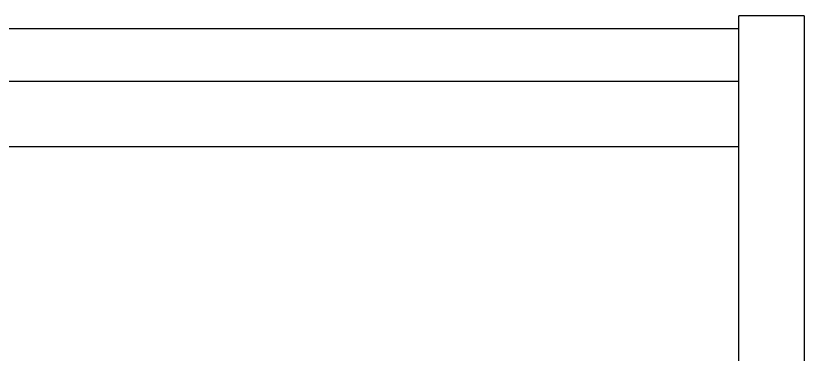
# Model space of a CAD drawing. Header units: metres. Extents: x -175 to 101, y -7 to 93.
# Drawn here: x 15.821 to 16.424, y 1.5 to 1.759 of the extents above; entities that cross this region are included whole.
import ezdxf

# ---------------------------------------------------------------- set-up
doc = ezdxf.new("R2010")
doc.units = ezdxf.units.M

# ---------------------------------------------------------------- blocks, each defined once
blk = doc.blocks.new('mueble huerto')
for p, q in [((-2.81416, 1.75878), (-2.86416, 1.75878)), ((-2.86416, 1.74878), (-2.86416, 1.75878)), ((-2.81416, 1.75878), (-2.81416, -0.49122)), ((-2.86416, 1.74878), (-4.54596, 1.74878)), ((-2.86416, 1.70878), (-2.86416, 1.74878)), ((-4.54596, 1.70878), (-2.86416, 1.70878)), ((-2.86416, 1.65878), (-2.86416, 1.70878)), ((-4.54596, 1.65878), (-2.86416, 1.65878)), ((-2.86416, 1.14878), (-2.86416, 1.65878))]:
    blk.add_line(p, q)

msp = doc.modelspace()

# ---------------------------------------------------------------- block references
msp.add_blockref('mueble huerto', (19.23838, 0))

doc.saveas('drawing.dxf')
